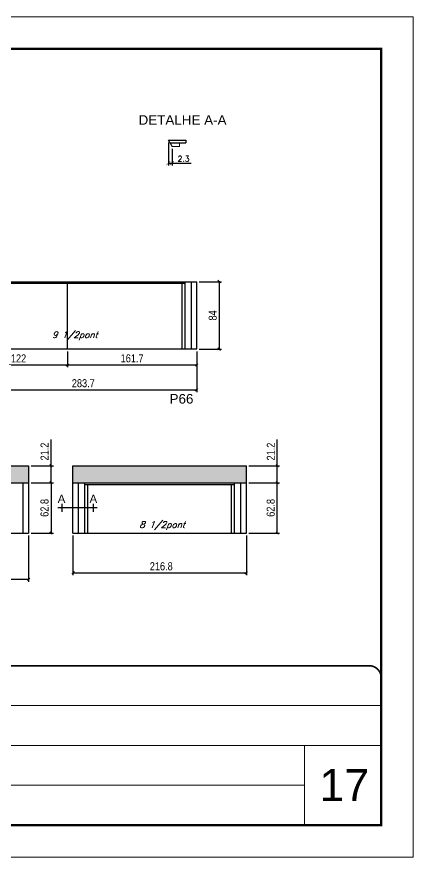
# Model space of a CAD drawing. Extents: x 137137 to 143418, y 10464 to 34486.
# Drawn here: x 138127 to 138622, y 28841 to 29891 of the extents above; entities that cross this region are included whole.
import ezdxf
from ezdxf.enums import TextEntityAlignment as Align

# ---------------------------------------------------------------- set-up
doc = ezdxf.new("R2010")
doc.units = 0
doc.linetypes.add('CONTINUO', pattern=[0])
doc.linetypes.add('DASHED', pattern=[0.75, 0.5, -0.25])
for name, color, linetype in [('5', 5, 'Continuous'), ('COTA', 241, 'Continuous'), ('detalhes', 4, 'Continuous'), ('Painéis', 200, 'Continuous'), ('SARR_2.2x7', 40, 'Continuous'), ('SARR_3.5x7', 81, 'Continuous'), ('texto', 7, 'Continuous')]:
    doc.layers.add(name, color=color, linetype=linetype)
for name, color, linetype, lineweight in [('CARIMBO', 255, 'Continuous', 9), ('Folhas', 255, 'Continuous', 9), ('Sarr 2.2x7', 40, 'Continuous', 9), ('SARRAFO DE PRESSAO', 251, 'DASHED', 9)]:
    doc.layers.add(name, color=color, linetype=linetype, lineweight=lineweight)
doc.styles.add('ARIAL', font='arial.ttf')
doc.styles.add('COTA TECNICA', font='techl___.ttf', dxfattribs={"height": 10})
doc.styles.add('Romans', font='romans.shx')
doc.styles.get("Standard").update_dxf_attribs({"font": 'arial.ttf'})
doc.dimstyles.new('Cota Seção (2x)', dxfattribs={"dimtxt": 7, "dimasz": 5, "dimexe": 3, "dimexo": 3, "dimgap": 2, "dimtad": 3, "dimdec": 1, "dimlfac": 0.5, "dimzin": 12, "dimdsep": 46, "dimtxsty": 'Romans', "dimblk": 'ARCHTICK', "dimcen": 0, "dimclrd": 4, "dimclre": 4, "dimclrt": 1, "dimadec": 1, "dimazin": 3, "dimtfac": 1, "dimtdec": 1, "dimtmove": 0, "dimatfit": 3, "dimldrblk": 'OBLIQUE', "dimfxl": 1, "dimtolj": 1, "dimtzin": 12, "dimarcsym": 0})
doc.dimstyles.new('PAINEL', dxfattribs={"dimtxt": 10, "dimasz": 3, "dimexe": 3, "dimexo": 3, "dimgap": 3, "dimtad": 1, "dimdec": 1, "dimzin": 12, "dimdsep": 46, "dimtxsty": 'COTA TECNICA', "dimblk1": 'OBLIQUE', "dimblk2": 'OBLIQUE', "dimsah": 1, "dimcen": 0.9, "dimclrd": 4, "dimclre": 4, "dimclrt": 240, "dimadec": 1, "dimazin": 3, "dimtfac": 1, "dimtdec": 1, "dimtmove": 0, "dimatfit": 3, "dimfxl": 1, "dimtolj": 1, "dimtzin": 12, "dimarcsym": 0})

# ---------------------------------------------------------------- blocks, each defined once
blk = doc.blocks.new('9999999999')
at = {"color": 30, "linetype": 'CONTINUO'}
for p, q in [((98564.6, 34379.6), (99584, 34379.6)), ((98564.6, 34329.8), (99488, 34329.8)), ((99584, 34329.8), (99488, 34329.8)), ((99488, 34329.8), (99488, 34230.2)), ((98564.6, 34280), (99488, 34280))]:
    blk.add_line(p, q, dxfattribs=at)
at = {"color": 30, "linetype": 'CONTINUO', "const_width": 2}
blk.add_lwpolyline([(99584, 34230.2), (99584, 34414.4, 0.414214), (99569, 34429.4), (98229, 34429.4, 0.414214), (98214, 34414.4), (98214, 34245.2, 0.414214), (98229, 34230.2), (99584, 34230.2)], format="xyb", dxfattribs=at)
at = {"layer": 'Folhas'}
blk.add_lwpolyline([(98139, 34190.2), (99624, 34190.2), (99624, 35240.2), (98139, 35240.2)], close=True, dxfattribs=at)
at = {"layer": 'Folhas', "color": 30, "const_width": 3}
blk.add_lwpolyline([(98214, 34230.2), (99584, 34230.2), (99584, 35200.2), (98214, 35200.2)], close=True, dxfattribs=at)
blk = doc.blocks.new('_Oblique')
at = {"color": 0, "linetype": 'ByBlock', "lineweight": -2}
blk.add_line((-0.5, -0.5), (0.5, 0.5), dxfattribs=at)
blk = doc.blocks.new('*D142')
at = {"layer": 'COTA', "color": 4, "lineweight": -2, "ltscale": 25, "transparency": 16777216}
for p, q in [((138354.9, 29560.4), (138382.9, 29560.4)), ((138379.9, 29560.4), (138379.9, 29476.4)), ((138354.9, 29476.4), (138382.9, 29476.4))]:
    blk.add_line(p, q, dxfattribs=at)
at = {"layer": 'Defpoints', "color": 0, "ltscale": 25, "transparency": 16777216}
for p in [(138351.9, 29560.4), (138351.9, 29476.4), (138379.9, 29476.4)]:
    blk.add_point(p, dxfattribs=at)
at = {"layer": 'COTA', "color": 4, "lineweight": -2, "ltscale": 25, "transparency": 16777216, "xscale": 3, "yscale": 3, "zscale": 3}
for p, rotation in [((138379.9, 29560.4), 90), ((138379.9, 29476.4), 270)]:
    blk.add_blockref('_Oblique', p, dxfattribs=dict(at, rotation=rotation))
at = {"layer": 'COTA', "color": 240, "ltscale": 25, "transparency": 16777216, "insert": (138371.8, 29518.4), "char_height": 10, "attachment_point": 5, "rotation": 90, "style": 'COTA TECNICA'}
blk.add_mtext('\\A1;84', dxfattribs=at)
blk = doc.blocks.new('*D137')
at = {"layer": 'COTA', "color": 4, "lineweight": -2, "ltscale": 25, "transparency": 16777216}
for p, q in [((138068.2, 29473.4), (138068.2, 29422.4)), ((138351.9, 29473.4), (138351.9, 29422.4)), ((138068.2, 29425.4), (138351.9, 29425.4))]:
    blk.add_line(p, q, dxfattribs=at)
at = {"layer": 'Defpoints', "color": 0, "ltscale": 25, "transparency": 16777216}
for p in [(138068.2, 29476.4), (138351.9, 29476.4), (138351.9, 29425.4)]:
    blk.add_point(p, dxfattribs=at)
at = {"layer": 'COTA', "color": 4, "lineweight": -2, "ltscale": 25, "transparency": 16777216, "xscale": 3, "yscale": 3, "zscale": 3, "rotation": 180}
blk.add_blockref('_Oblique', (138068.2, 29425.4), dxfattribs=at)
at = {"layer": 'COTA', "color": 4, "lineweight": -2, "ltscale": 25, "transparency": 16777216, "xscale": 3, "yscale": 3, "zscale": 3}
blk.add_blockref('_Oblique', (138351.9, 29425.4), dxfattribs=at)
at = {"layer": 'COTA', "color": 240, "ltscale": 25, "transparency": 16777216, "insert": (138210.1, 29433.6), "char_height": 10, "attachment_point": 5, "style": 'COTA TECNICA'}
blk.add_mtext('\\A1;283.7', dxfattribs=at)
blk = doc.blocks.new('*D138')
at = {"layer": 'COTA', "color": 4, "lineweight": -2, "ltscale": 25, "transparency": 16777216}
for p, q in [((138068.2, 29473.4), (138068.2, 29453.6)), ((138190.2, 29473.4), (138190.2, 29453.6)), ((138068.2, 29456.6), (138190.2, 29456.6))]:
    blk.add_line(p, q, dxfattribs=at)
at = {"layer": 'Defpoints', "color": 0, "ltscale": 25, "transparency": 16777216}
for p in [(138068.2, 29476.4), (138190.2, 29476.4), (138190.2, 29456.6)]:
    blk.add_point(p, dxfattribs=at)
at = {"layer": 'COTA', "color": 4, "lineweight": -2, "ltscale": 25, "transparency": 16777216, "xscale": 3, "yscale": 3, "zscale": 3, "rotation": 180}
blk.add_blockref('_Oblique', (138068.2, 29456.6), dxfattribs=at)
at = {"layer": 'COTA', "color": 4, "lineweight": -2, "ltscale": 25, "transparency": 16777216, "xscale": 3, "yscale": 3, "zscale": 3}
blk.add_blockref('_Oblique', (138190.2, 29456.6), dxfattribs=at)
at = {"layer": 'COTA', "color": 240, "ltscale": 25, "transparency": 16777216, "insert": (138129.2, 29464.7), "char_height": 10, "attachment_point": 5, "style": 'COTA TECNICA'}
blk.add_mtext('\\A1;122', dxfattribs=at)
blk = doc.blocks.new('*D139')
at = {"layer": 'COTA', "color": 4, "lineweight": -2, "ltscale": 25, "transparency": 16777216}
for p, q in [((138190.2, 29473.4), (138190.2, 29453.6)), ((138351.9, 29473.4), (138351.9, 29453.6)), ((138190.2, 29456.6), (138351.9, 29456.6))]:
    blk.add_line(p, q, dxfattribs=at)
at = {"layer": 'Defpoints', "color": 0, "ltscale": 25, "transparency": 16777216}
for p in [(138190.2, 29476.4), (138351.9, 29476.4), (138351.9, 29456.6)]:
    blk.add_point(p, dxfattribs=at)
at = {"layer": 'COTA', "color": 4, "lineweight": -2, "ltscale": 25, "transparency": 16777216, "xscale": 3, "yscale": 3, "zscale": 3, "rotation": 180}
blk.add_blockref('_Oblique', (138190.2, 29456.6), dxfattribs=at)
at = {"layer": 'COTA', "color": 4, "lineweight": -2, "ltscale": 25, "transparency": 16777216, "xscale": 3, "yscale": 3, "zscale": 3}
blk.add_blockref('_Oblique', (138351.9, 29456.6), dxfattribs=at)
at = {"layer": 'COTA', "color": 240, "ltscale": 25, "transparency": 16777216, "insert": (138271.1, 29464.7), "char_height": 10, "attachment_point": 5, "style": 'COTA TECNICA'}
blk.add_mtext('\\A1;161.7', dxfattribs=at)
blk = doc.blocks.new('*D152')
at = {"layer": 'COTA', "color": 4, "lineweight": -2, "ltscale": 25, "transparency": 16777216}
for p, q in [((137897.8, 29243.5), (137897.8, 29185.7)), ((138141.8, 29243.5), (138141.8, 29185.7)), ((137897.8, 29188.7), (138141.8, 29188.7))]:
    blk.add_line(p, q, dxfattribs=at)
at = {"layer": 'Defpoints', "color": 0, "ltscale": 25, "transparency": 16777216}
for p in [(137897.8, 29246.5), (138141.8, 29246.5), (138141.8, 29188.7)]:
    blk.add_point(p, dxfattribs=at)
at = {"layer": 'COTA', "color": 4, "lineweight": -2, "ltscale": 25, "transparency": 16777216, "xscale": 3, "yscale": 3, "zscale": 3, "rotation": 180}
blk.add_blockref('_Oblique', (137897.8, 29188.7), dxfattribs=at)
at = {"layer": 'COTA', "color": 4, "lineweight": -2, "ltscale": 25, "transparency": 16777216, "xscale": 3, "yscale": 3, "zscale": 3}
blk.add_blockref('_Oblique', (138141.8, 29188.7), dxfattribs=at)
at = {"layer": 'COTA', "color": 240, "ltscale": 25, "transparency": 16777216, "insert": (138019.8, 29196.8), "char_height": 10, "attachment_point": 5, "style": 'COTA TECNICA'}
blk.add_mtext('\\A1;244', dxfattribs=at)
blk = doc.blocks.new('*D153')
at = {"layer": 'COTA', "color": 4, "lineweight": -2, "ltscale": 25, "transparency": 16777216}
for p, q in [((138197.1, 29243.5), (138197.1, 29193.8)), ((138413.9, 29243.5), (138413.9, 29193.8)), ((138197.1, 29196.8), (138413.9, 29196.8))]:
    blk.add_line(p, q, dxfattribs=at)
at = {"layer": 'Defpoints', "color": 0, "ltscale": 25, "transparency": 16777216}
for p in [(138197.1, 29246.5), (138413.9, 29246.5), (138413.9, 29196.8)]:
    blk.add_point(p, dxfattribs=at)
at = {"layer": 'COTA', "color": 4, "lineweight": -2, "ltscale": 25, "transparency": 16777216, "xscale": 3, "yscale": 3, "zscale": 3, "rotation": 180}
blk.add_blockref('_Oblique', (138197.1, 29196.8), dxfattribs=at)
at = {"layer": 'COTA', "color": 4, "lineweight": -2, "ltscale": 25, "transparency": 16777216, "xscale": 3, "yscale": 3, "zscale": 3}
blk.add_blockref('_Oblique', (138413.9, 29196.8), dxfattribs=at)
at = {"layer": 'COTA', "color": 240, "ltscale": 25, "transparency": 16777216, "insert": (138307.5, 29204.9), "char_height": 10, "attachment_point": 5, "style": 'COTA TECNICA'}
blk.add_mtext('\\A1;216.8', dxfattribs=at)
blk = doc.blocks.new('*D157')
at = {"layer": 'COTA', "color": 4, "lineweight": -2, "ltscale": 25, "transparency": 16777216}
for p, q in [((138416.9, 29309.3), (138455.4, 29309.3)), ((138452.4, 29246.5), (138452.4, 29309.3)), ((138416.9, 29246.5), (138455.4, 29246.5))]:
    blk.add_line(p, q, dxfattribs=at)
at = {"layer": 'Defpoints', "color": 0, "ltscale": 25, "transparency": 16777216}
for p in [(138413.9, 29309.3), (138452.4, 29309.3), (138413.9, 29246.5)]:
    blk.add_point(p, dxfattribs=at)
at = {"layer": 'COTA', "color": 4, "lineweight": -2, "ltscale": 25, "transparency": 16777216, "xscale": 3, "yscale": 3, "zscale": 3}
for p, rotation in [((138452.4, 29309.3), 90), ((138452.4, 29246.5), 270)]:
    blk.add_blockref('_Oblique', p, dxfattribs=dict(at, rotation=rotation))
at = {"layer": 'COTA', "color": 240, "ltscale": 25, "transparency": 16777216, "insert": (138444.3, 29277.9), "char_height": 10, "attachment_point": 5, "rotation": 90, "style": 'COTA TECNICA'}
blk.add_mtext('\\A1;62.8', dxfattribs=at)
blk = doc.blocks.new('*D158')
at = {"layer": 'COTA', "color": 4, "lineweight": -2, "ltscale": 25, "transparency": 16777216}
for p, q in [((138452.4, 29330.5), (138452.4, 29363.2)), ((138416.9, 29330.5), (138455.4, 29330.5)), ((138452.4, 29309.3), (138452.4, 29330.5)), ((138416.9, 29309.3), (138455.4, 29309.3))]:
    blk.add_line(p, q, dxfattribs=at)
at = {"layer": 'Defpoints', "color": 0, "ltscale": 25, "transparency": 16777216}
for p in [(138413.9, 29330.5), (138452.4, 29330.5), (138413.9, 29309.3)]:
    blk.add_point(p, dxfattribs=at)
at = {"layer": 'COTA', "color": 4, "lineweight": -2, "ltscale": 25, "transparency": 16777216, "xscale": 3, "yscale": 3, "zscale": 3}
for p, rotation in [((138452.4, 29330.5), 90), ((138452.4, 29309.3), 270)]:
    blk.add_blockref('_Oblique', p, dxfattribs=dict(at, rotation=rotation))
at = {"layer": 'COTA', "color": 240, "ltscale": 25, "transparency": 16777216, "insert": (138444.4, 29348.3), "char_height": 10, "attachment_point": 5, "rotation": 90, "style": 'COTA TECNICA'}
blk.add_mtext('\\A1;21.2', dxfattribs=at)
blk = doc.blocks.new('*D159')
at = {"layer": 'COTA', "color": 4, "lineweight": -2, "ltscale": 25, "transparency": 16777216}
for p, q in [((138144.8, 29309.3), (138172.8, 29309.3)), ((138169.8, 29309.3), (138169.8, 29246.5)), ((138144.8, 29246.5), (138172.8, 29246.5))]:
    blk.add_line(p, q, dxfattribs=at)
at = {"layer": 'Defpoints', "color": 0, "ltscale": 25, "transparency": 16777216}
for p in [(138141.8, 29309.3), (138141.8, 29246.5), (138169.8, 29246.5)]:
    blk.add_point(p, dxfattribs=at)
at = {"layer": 'COTA', "color": 4, "lineweight": -2, "ltscale": 25, "transparency": 16777216, "xscale": 3, "yscale": 3, "zscale": 3}
for p, rotation in [((138169.8, 29309.3), 90), ((138169.8, 29246.5), 270)]:
    blk.add_blockref('_Oblique', p, dxfattribs=dict(at, rotation=rotation))
at = {"layer": 'COTA', "color": 240, "ltscale": 25, "transparency": 16777216, "insert": (138161.7, 29277.9), "char_height": 10, "attachment_point": 5, "rotation": 90, "style": 'COTA TECNICA'}
blk.add_mtext('\\A1;62.8', dxfattribs=at)
blk = doc.blocks.new('*D160')
at = {"layer": 'COTA', "color": 4, "lineweight": -2, "ltscale": 25, "transparency": 16777216}
for p, q in [((138169.8, 29330.5), (138169.8, 29363.2)), ((138144.8, 29330.5), (138172.8, 29330.5)), ((138169.8, 29309.3), (138169.8, 29330.5)), ((138144.8, 29309.3), (138172.8, 29309.3))]:
    blk.add_line(p, q, dxfattribs=at)
at = {"layer": 'Defpoints', "color": 0, "ltscale": 25, "transparency": 16777216}
for p in [(138141.8, 29330.5), (138169.8, 29330.5), (138141.8, 29309.3)]:
    blk.add_point(p, dxfattribs=at)
at = {"layer": 'COTA', "color": 4, "lineweight": -2, "ltscale": 25, "transparency": 16777216, "xscale": 3, "yscale": 3, "zscale": 3}
for p, rotation in [((138169.8, 29330.5), 90), ((138169.8, 29309.3), 270)]:
    blk.add_blockref('_Oblique', p, dxfattribs=dict(at, rotation=rotation))
at = {"layer": 'COTA', "color": 240, "ltscale": 25, "transparency": 16777216, "insert": (138161.7, 29348.3), "char_height": 10, "attachment_point": 5, "rotation": 90, "style": 'COTA TECNICA'}
blk.add_mtext('\\A1;21.2', dxfattribs=at)
blk = doc.blocks.new('_ArchTick')
at = {"color": 0, "linetype": 'ByBlock', "const_width": 0.15}
blk.add_lwpolyline([(-0.5, -0.5), (0.5, 0.5)], dxfattribs=at)
blk = doc.blocks.new('*D2366')
at = {"layer": 'COTA', "color": 4, "lineweight": -2, "transparency": 16777216}
for p, q in [((138316.4, 29734.4), (138316.4, 29705.6)), ((138321, 29726.4), (138321, 29705.6)), ((138316.4, 29708.6), (138321, 29708.6)), ((138321, 29708.6), (138344.7, 29708.6))]:
    blk.add_line(p, q, dxfattribs=at)
at = {"layer": 'Defpoints', "color": 0, "transparency": 16777216}
for p in [(138316.4, 29737.4), (138321, 29729.4), (138321, 29708.6)]:
    blk.add_point(p, dxfattribs=at)
at = {"layer": 'COTA', "color": 4, "lineweight": -2, "transparency": 16777216, "xscale": 5, "yscale": 5, "zscale": 5, "rotation": 180}
blk.add_blockref('_ArchTick', (138316.4, 29708.6), dxfattribs=at)
at = {"layer": 'COTA', "color": 4, "lineweight": -2, "transparency": 16777216, "xscale": 5, "yscale": 5, "zscale": 5}
blk.add_blockref('_ArchTick', (138321, 29708.6), dxfattribs=at)
at = {"layer": 'COTA', "color": 1, "transparency": 16777216, "insert": (138335.4, 29714.1), "char_height": 7, "attachment_point": 5, "style": 'Romans'}
blk.add_mtext('\\A1;2.3', dxfattribs=at)

msp = doc.modelspace()

# ---------------------------------------------------------------- hatches: boundary and pattern name
at = {"layer": 'COTA', "linetype": 'ByBlock'}
h = msp.add_hatch(dxfattribs=at)
h.set_pattern_fill('AR-CONC', color=256, scale=0.03)
h.set_pattern_definition([(50, (-3172.5, -2271.9083), (5.46554007, -0.47817257), [0.5715, -6.2865]), (355, (-3172.5, -2271.908), (-1.05730264, 5.73170536), [0.4572, -5.02921753]), (100.4514447, (-3172.0445, -2271.948), (4.40823741, 5.25353256), [0.48570026, -5.34270734]), (46.1842, (-3172.5, -2270.384), (8.13237123, -1.26126984), [0.85725, -9.42975]), (96.6355576, (-3171.822, -2270.489), (7.122124, 7.42278374), [0.7285507, -8.01406824]), (351.184151, (-3172.5, -2270.384), (7.122124, 7.42278374), [0.685799, -7.54379196]), (21, (-3171.738, -2270.7653), (4.54843174, -3.06795595), [0.5715, -6.2865]), (326, (-3171.738, -2270.765), (1.85406085, 5.52563898), [0.4572, -5.0292]), (71.451445, (-3171.359, -2271.021), (6.40249258, 2.45768307), [0.48570026, -5.34269813]), (37.5, (-3172.5, -2271.9083), (0.092658098, 2.536651166), [0, -4.96824, 0, -5.1054, 0, -5.04825]), (7.5, (-3172.5, -2271.9083), (2.004589875, 3.005417245), [0, -2.91084, 0, -4.85394, 0, -1.92405]), (327.5, (-3174.1993, -2271.9083), (4.067717855, -0.17186232), [0, -1.905, 0, -5.9436, 0, -7.8867]), (317.5, (-3174.9613, -2271.9083), (4.44387544, 0.76279473), [0, -2.4765, 0, -3.94716, 0, -5.6007])])
h.paths.add_polyline_path([(137341.63, 29266.48), (137364.63, 29266.48), (137364.63, 29309.28), (138141.76, 29309.28), (138141.76, 29330.48), (137375.63, 29330.48), (137341.63, 29330.48)])
h = msp.add_hatch(dxfattribs=at)
h.set_pattern_fill('AR-CONC', color=256, scale=0.03)
h.set_pattern_definition([(50, (-3183.5, -2271.9083), (5.46554007, -0.47817257), [0.5715, -6.2865]), (355, (-3183.5, -2271.908), (-1.05730264, 5.73170536), [0.4572, -5.02921753]), (100.4514447, (-3183.0445, -2271.948), (4.40823741, 5.25353256), [0.48570026, -5.34270734]), (46.1842, (-3183.5, -2270.384), (8.13237123, -1.26126984), [0.85725, -9.42975]), (96.6355576, (-3182.822, -2270.489), (7.122124, 7.42278374), [0.7285507, -8.01406824]), (351.184151, (-3183.5, -2270.384), (7.122124, 7.42278374), [0.685799, -7.54379196]), (21, (-3182.738, -2270.7653), (4.54843174, -3.06795595), [0.5715, -6.2865]), (326, (-3182.738, -2270.765), (1.85406085, 5.52563898), [0.4572, -5.0292]), (71.451445, (-3182.359, -2271.021), (6.40249258, 2.45768307), [0.48570026, -5.34269813]), (37.5, (-3183.5, -2271.9083), (0.092658098, 2.536651166), [0, -4.96824, 0, -5.1054, 0, -5.04825]), (7.5, (-3183.5, -2271.9083), (2.004589875, 3.005417245), [0, -2.91084, 0, -4.85394, 0, -1.92405]), (327.5, (-3185.1993, -2271.9083), (4.067717855, -0.17186232), [0, -1.905, 0, -5.9436, 0, -7.8867]), (317.5, (-3185.9613, -2271.9083), (4.44387544, 0.76279473), [0, -2.4765, 0, -3.94716, 0, -5.6007])])
h.paths.add_polyline_path([(138197.08, 29330.48), (138197.08, 29309.28), (138413.85, 29309.28), (138413.85, 29330.48)])

# ---------------------------------------------------------------- linework, layer by layer
for p, q in [((137364.63, 29330.48), (138141.76, 29330.48)), ((138141.76, 29330.48), (138141.76, 29309.28)), ((138197.08, 29330.48), (138413.85, 29330.48)), ((138197.08, 29309.28), (138197.08, 29330.48)), ((138413.85, 29309.28), (138413.85, 29330.48))]:
    msp.add_line(p, q, dxfattribs=at)
at = {"layer": 'detalhes'}
for p, q in [((138227.47, 29277.88), (138178.11, 29277.88)), ((138183.11, 29282.88), (138183.11, 29272.88)), ((138222.47, 29282.88), (138222.47, 29272.88))]:
    msp.add_line(p, q, dxfattribs=at)
at = {"layer": 'Painéis'}
for p, q in [((138316.4, 29737.44), (138338.4, 29737.44)), ((138318.2, 29734.32), (138316.4, 29737.44)), ((138338.4, 29737.44), (138338.4, 29733.84)), ((138338.4, 29737.44), (138338.4, 29733.84)), ((138318.48, 29733.84), (138338.4, 29733.84)), ((137580.22, 29560.44), (138351.92, 29560.44)), ((137580.22, 29476.44), (138351.92, 29476.44)), ((137364.63, 29309.28), (138141.76, 29309.28)), ((138197.08, 29309.28), (138413.85, 29309.28)), ((137364.63, 29246.48), (138141.76, 29246.48)), ((138197.08, 29246.48), (138413.85, 29246.48))]:
    msp.add_line(p, q, dxfattribs=at)
at = {"layer": 'Painéis', "ltscale": 25}
for p, q in [((138190.22, 29476.44), (138190.22, 29560.44)), ((138351.92, 29476.44), (138351.92, 29560.44)), ((138141.76, 29309.28), (138141.76, 29246.48)), ((138197.08, 29246.48), (138197.08, 29309.28)), ((138413.85, 29246.48), (138413.85, 29309.28))]:
    msp.add_line(p, q, dxfattribs=at)
at = {"layer": 'Sarr 2.2x7'}
for p, q in [((138318.2, 29734.32), (138321.02, 29729.44)), ((138321.02, 29729.44), (138330.4, 29729.44)), ((138330.4, 29729.44), (138330.4, 29733.84))]:
    msp.add_line(p, q, dxfattribs=at)
at = {"layer": 'SARR_2.2x7', "linetype": 'Continuous'}
for p, q in [((138336.92, 29558.24), (138068.22, 29558.24)), ((138344.92, 29560.44), (138344.92, 29476.44)), ((138134.76, 29309.28), (138134.76, 29246.48)), ((138204.08, 29246.48), (138204.08, 29309.28)), ((138212.08, 29307.08), (138398.85, 29307.08)), ((138406.85, 29246.48), (138406.85, 29309.28))]:
    msp.add_line(p, q, dxfattribs=at)
at = {"layer": 'SARR_3.5x7'}
for p, q in [((138333.42, 29558.24), (138333.42, 29476.44)), ((138336.92, 29560.44), (138336.92, 29476.44)), ((138212.08, 29246.48), (138212.08, 29309.28)), ((138215.58, 29246.48), (138215.58, 29307.08)), ((138395.35, 29246.48), (138395.35, 29307.08)), ((138398.85, 29246.48), (138398.85, 29309.28))]:
    msp.add_line(p, q, dxfattribs=at)

# ---------------------------------------------------------------- block references
at = {"layer": 'SARRAFO DE PRESSAO', "color": 6, "linetype": 'ByBlock'}
msp.add_blockref('9999999999', (38998.31, -5348.73), dxfattribs=at)

# ---------------------------------------------------------------- texts
at = {"layer": '5', "color": 7, "linetype": 'Continuous'}
msp.add_text('DETALHE A-A', height=12, rotation=359.99996, dxfattribs=at).set_placement((138279.15, 29756.58))
at = {"layer": '5', "linetype": 'Continuous'}
msp.add_text('P66', height=12, rotation=0.00004, dxfattribs=at).set_placement((138317.9, 29408.2))
at = {"layer": 'CARIMBO', "style": 'ARIAL'}
msp.add_text('17', height=40, dxfattribs=at).set_placement((138505.15, 28911.62))
at = {"layer": 'detalhes', "color": 0, "linetype": 'Continuous', "style": 'ARIAL'}
for p in [(138182.91, 29289.3), (138222.67, 29289.3)]:
    msp.add_text('A', height=10.22, dxfattribs=at).set_placement(p, align=Align.MIDDLE_CENTER)
at = {"layer": 'texto', "color": 2, "char_height": 8, "attachment_point": 5, "style": 'Romans'}
for s, insert in [('{\\Q19;\\C256;9 1/2pont}', (138199.62, 29492.89)), ('{\\Q19;\\C256;8 1/2pont}', (138308.69, 29255.76))]:
    msp.add_mtext(s, dxfattribs=dict(at, insert=insert))

# ---------------------------------------------------------------- dimensions: what is measured, and where the dimension line sits
at = {"layer": 'COTA'}
dim = msp.add_linear_dim(base=(138321.02, 29708.6), p1=(138316.4, 29737.44), p2=(138321.02, 29729.44), dimstyle='Cota Seção (2x)', dxfattribs=at)
dim.commit()
dim.dimension.update_dxf_attribs({"geometry": '*D2366', "text_midpoint": (138335.35, 29714.1)})
at = {"layer": 'COTA', "ltscale": 25}
for base, p1, p2, picture, middle in [((138379.92, 29476.44), (138351.92, 29560.44), (138351.92, 29476.44), '*D142', (138371.82, 29518.44)), ((138169.81, 29330.48), (138141.76, 29309.28), (138141.76, 29330.48), '*D160', (138161.75, 29348.35)), ((138452.44, 29330.48), (138413.85, 29309.28), (138413.85, 29330.48), '*D158', (138444.38, 29348.35)), ((138169.81, 29246.48), (138141.76, 29309.28), (138141.76, 29246.48), '*D159', (138161.68, 29277.88)), ((138452.44, 29309.28), (138413.85, 29246.48), (138413.85, 29309.28), '*D157', (138444.32, 29277.88))]:
    dim = msp.add_linear_dim(base=base, p1=p1, p2=p2, angle=90, dimstyle='PAINEL', dxfattribs=at)
    dim.commit()
    dim.dimension.update_dxf_attribs({"geometry": picture, "text_midpoint": middle})
for base, p2, picture, middle in [((138351.92, 29425.4), (138351.92, 29476.44), '*D137', (138210.07, 29433.64)), ((138190.22, 29456.64), (138190.22, 29476.44), '*D138', (138129.22, 29464.7))]:
    dim = msp.add_linear_dim(base=base, p1=(138068.22, 29476.44), p2=p2, dimstyle='PAINEL', dxfattribs=at)
    dim.commit()
    dim.dimension.update_dxf_attribs({"geometry": picture, "text_midpoint": middle})
for base, p1, p2, picture, middle in [((138351.92, 29456.64), (138190.22, 29476.44), (138351.92, 29476.44), '*D139', (138271.07, 29464.74)), ((138141.76, 29188.73), (137897.76, 29246.48), (138141.76, 29246.48), '*D152', (138019.76, 29196.8))]:
    dim = msp.add_linear_dim(base=base, p1=p1, p2=p2, dimstyle='PAINEL', override={"dimtmove": 1}, dxfattribs=at)
    dim.commit()
    dim.dimension.update_dxf_attribs({"geometry": picture, "text_midpoint": middle})
dim = msp.add_linear_dim(base=(138413.85, 29196.82), p1=(138197.08, 29246.48), p2=(138413.85, 29246.48), dimstyle='PAINEL', dxfattribs=at)
dim.commit()
dim.dimension.update_dxf_attribs({"geometry": '*D153', "text_midpoint": (138307.47, 29196.82), "dimtype": 160})

doc.saveas('drawing.dxf')
